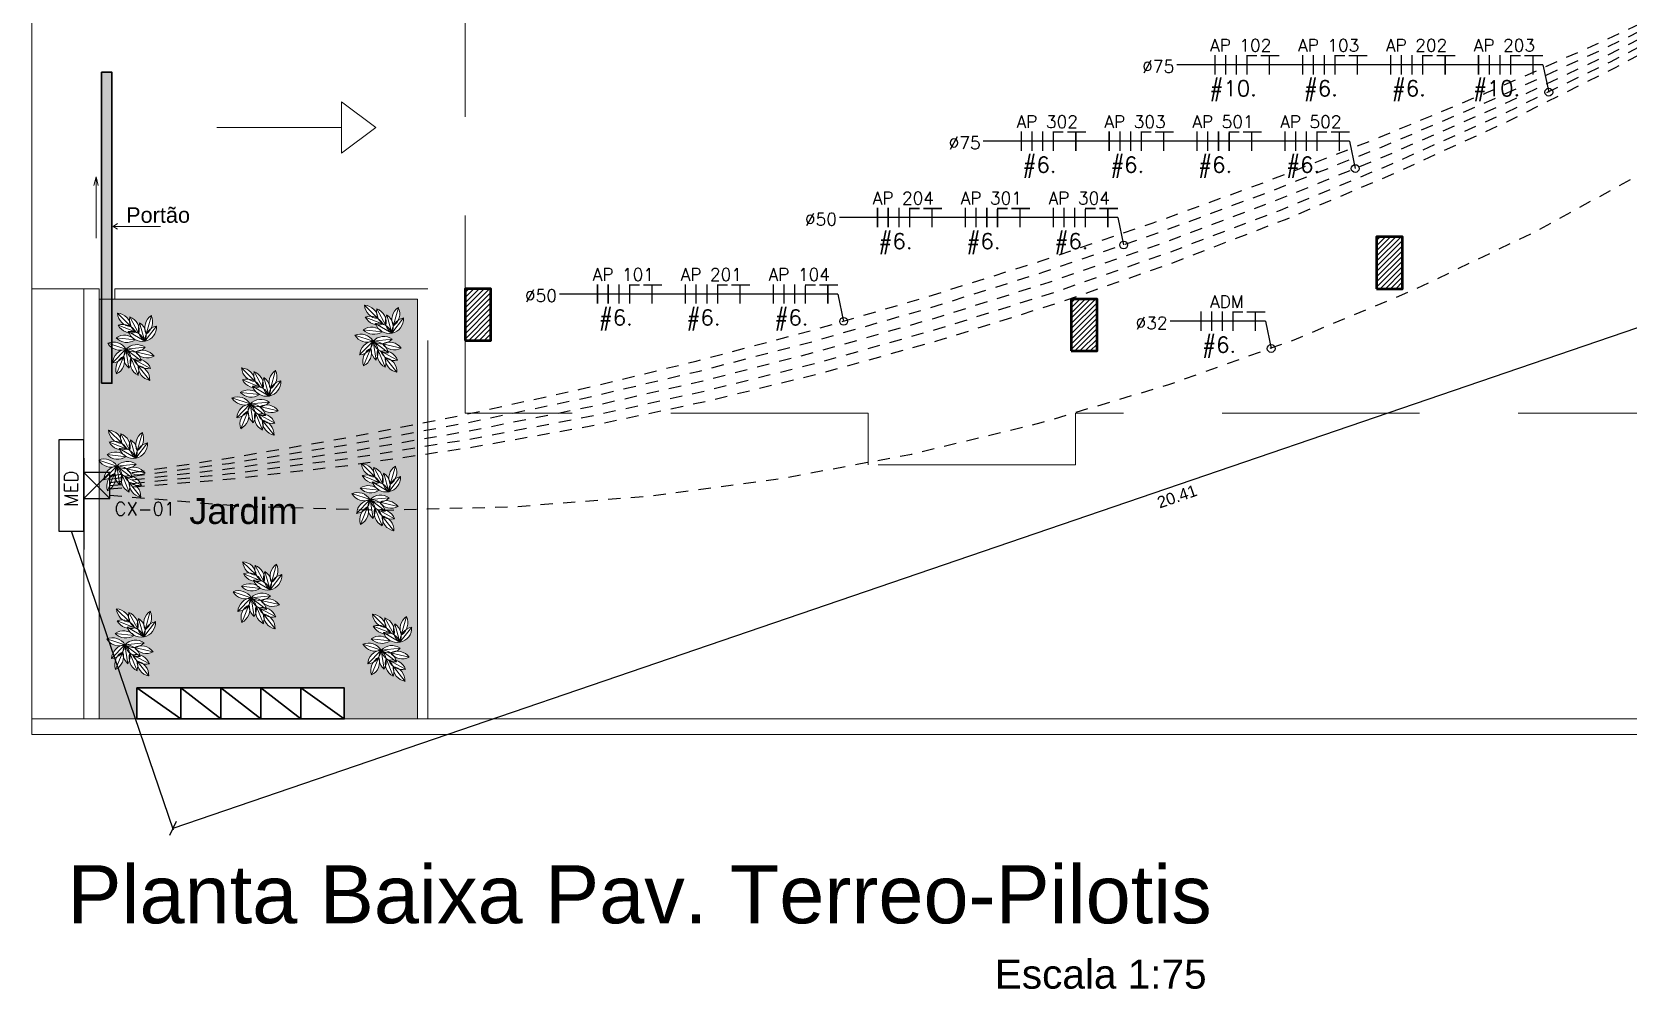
# Model space of a CAD drawing. Header units: millimetres. Extents: x 42 to 552, y 43 to 535.
# Drawn here: x 89.62 to 105.03, y 519.29 to 528.52 of the extents above; entities that cross this region are included whole.
import ezdxf
from ezdxf.enums import TextEntityAlignment as Align

# ---------------------------------------------------------------- set-up
doc = ezdxf.new("R2010")
doc.units = ezdxf.units.MM
doc.header["$LTSCALE"] = 0.75
doc.header["$MEASUREMENT"] = 0
doc.linetypes.add('HIDDEN2', pattern=[4.7625, 3.175, -1.5875])
doc.layers.add('CIRC IEC', color=7, linetype='Continuous', plot=False)
for name, color, linetype in [('CIRCUITOS', 7, 'Continuous'), ('ELETRODUTOS', 5, 'Continuous'), ('PENA_01', 1, 'Continuous'), ('Textos', 144, 'Continuous')]:
    doc.layers.add(name, color=color, linetype=linetype)
for name, color, linetype, lineweight in [('Gramado', 9, 'Continuous', 0), ('Linhas finas', 7, 'Continuous', 0), ('Linhas medias', 7, 'Continuous', 30), ('Paredes', 7, 'Continuous', 50), ('TOMADAS', 1, 'Continuous', 25), ('Traçejado', 250, 'HIDDEN2', 0)]:
    doc.layers.add(name, color=color, linetype=linetype, lineweight=lineweight)
doc.styles.add('ROMANS', font='romans.shx')
doc.styles.add('ROMMANS', font='ROMANS.shx', dxfattribs={"height": 100})
doc.styles.get("Standard").update_dxf_attribs({"font": 'arial.ttf'})
doc.dimstyles.get("Standard").update_dxf_attribs({"dimtxt": 1.5, "dimasz": 1.4, "dimexe": 0.18, "dimexo": 0.0625, "dimgap": 0.6, "dimtad": 2, "dimzin": 0, "dimdsep": 46, "dimtxsty": 'Standard', "dimblk": 'OBLIQUE', "dimcen": 0.09, "dimadec": 0, "dimazin": 0, "dimtfac": 1, "dimtofl": 0, "dimtmove": 0, "dimatfit": 3, "dimfxl": 1, "dimtolj": 1, "dimtzin": 0, "dimarcsym": 0})

# ---------------------------------------------------------------- blocks, each defined once
blk = doc.blocks.new('arbusto3planta')
for p, q in [((-0.507, 0.556), (-0.375, 0.425)), ((-0.387, 0.521), (-0.299, 0.358)), ((-0.292, 0.463), (-0.242, 0.285)), ((-0.179, 0.533), (-0.229, 0.354)), ((-0.519, 0.319), (-0.335, 0.299)), ((-0.499, 0.44), (-0.327, 0.372)), ((-0.402, 0.379), (-0.242, 0.285)), ((-0.129, 0.432), (-0.242, 0.285)), ((-0.6, 0.267), (-0.424, 0.209)), ((-0.553, 0.076), (-0.424, 0.209)), ((-0.239, 0.227), (-0.424, 0.209)), ((-0.395, 0.026), (-0.424, 0.209)), ((-0.276, 0.096), (-0.424, 0.209)), ((-0.153, 0.142), (-0.333, 0.183)), ((-0.516, -0.03), (-0.445, 0.142)), ((-0.307, -0.043), (-0.376, 0.129)), ((-0.187, 0.024), (-0.35, 0.112)), ((-0.193, -0.092), (-0.309, 0.053))]:
    blk.add_line(p, q)
for centre, start, end in [((-0.366, 0.566), 184.2556, 266.2585), ((-0.516, 0.415), 4.2556, 86.2585), ((-0.249, 0.491), 167.6387, 249.6415), ((-0.437, 0.388), 347.6387, 69.6415), ((-0.164, 0.403), 154.7702, 236.773), ((-0.37, 0.345), 334.7702, 56.773), ((-0.101, 0.415), 123.5284, 205.5312), ((-0.307, 0.472), 303.5284, 25.5312), ((-0.439, 0.203), 42.8582, 124.8611), ((-0.416, 0.415), 222.8582, 304.8611), ((-0.452, 0.307), 27.5134, 109.5163), ((-0.374, 0.506), 207.5134, 289.5163), ((-0.376, 0.24), 18.4554, 100.4583), ((-0.268, 0.424), 198.4554, 280.4583), ((-0.101, 0.293), 101.5993, 183.6022), ((-0.27, 0.423), 281.5993, 3.6022), ((-0.545, 0.136), 30.8368, 112.8397), ((-0.479, 0.339), 210.8368, 292.8397), ((-0.565, 0.217), 274.7716, 356.7744), ((-0.412, 0.068), 94.7716, 176.7744), ((-0.304, 0.134), 147.9424, 229.9453), ((-0.321, 0.112), 54.7606, 136.7635), ((-0.342, 0.324), 234.7606, 316.7635), ((-0.515, 0.101), 327.9424, 49.9453), ((-0.415, 0.068), 11.6277, 93.6305), ((-0.285, 0.237), 191.6277, 273.6305), ((-0.267, 0.058), 36.0305, 118.0333), ((-0.219, 0.266), 216.0305, 298.0333), ((-0.382, 0.015), 116.7006, 198.7035), ((-0.579, 0.096), 296.7006, 18.7035), ((-0.243, 0.083), 160.8109, 242.8138), ((-0.441, 0.003), 340.8109, 62.8138), ((-0.319, -0.026), 20.6856, 102.6885), ((-0.218, 0.162), 200.6856, 282.6885), ((-0.335, -0.086), 357.4278, 79.4307), ((-0.167, 0.047), 177.4278, 259.4307)]:
    blk.add_arc(centre, 0.141, start, end)
blk = doc.blocks.new('A$C4C292237')
at = {"linetype": 'Continuous'}
for p, q in [((1.1, 0.573), (0, 0.573)), ((0, 0.573), (0, 0.273)), ((1.1, 0.273), (1.1, 0.573)), ((0, 0.273), (1.1, 0.273))]:
    blk.add_line(p, q, dxfattribs=at)
at = {"linetype": 'Continuous', "style": 'ROMANS'}
blk.add_text('MED', height=0.16, dxfattribs=at).set_placement((0.294, 0.345))
at = {"linetype": 'Continuous', "style": 'ROMANS', "flags": 8}
blk.add_attdef('002', text='', height=0.16, dxfattribs=at).set_placement((0.525, 0.742), align=Align.MIDDLE_CENTER)
blk.add_attdef('020', text='', height=0.16, dxfattribs=at).set_placement((0.539, 0.08), align=Align.MIDDLE_RIGHT)
blk = doc.blocks.new('_Oblique')
at = {"color": 0, "linetype": 'ByBlock', "lineweight": -2}
blk.add_line((-0.5, -0.5), (0.5, 0.5), dxfattribs=at)
blk = doc.blocks.new('*D302')
at = {"color": 0, "lineweight": -2, "transparency": 16777216}
for p, q in [((109.32, 530.299), (110.302, 527.424)), ((110.298, 527.437), (90.983, 520.838)), ((90.005, 523.7), (90.987, 520.825))]:
    blk.add_line(p, q, dxfattribs=at)
at = {"layer": 'Defpoints', "color": 0, "transparency": 16777216}
for p in [(109.318, 530.304), (90.003, 523.705), (90.983, 520.838)]:
    blk.add_point(p, dxfattribs=at)
at = {"color": 0, "lineweight": -2, "transparency": 16777216, "xscale": 0.105, "yscale": 0.105, "zscale": 0.105}
for p, rotation in [((110.298, 527.437), 18.86281279745493), ((90.983, 520.838), 198.8628127974549)]:
    blk.add_blockref('_Oblique', p, dxfattribs=dict(at, rotation=rotation))
at = {"color": 0, "transparency": 16777216, "insert": (100.674, 524.04), "char_height": 0.1125, "attachment_point": 5, "rotation": 18.8628}
blk.add_mtext('\\A1;20.41', dxfattribs=at)
blk = doc.blocks.new('A$C60FB1DCF')
at = {"const_width": 0.0135}
for points in [[(0.007, 0.189), (0.007, 0)], [(0.11, 0.189), (0.11, 0)], [(0.214, 0.189), (0.214, 0)], [(0.311, 0.182), (0.414, 0.182)], [(0.317, 0.176), (0.317, 0)], [(0.45, 0.182), (0.63, 0.182)], [(0.533, 0.176), (0.533, 0)]]:
    blk.add_lwpolyline(points, dxfattribs=at)
at = {"style": 'ROMANS', "flags": 8}
blk.add_attdef('001', text='', height=0.09, dxfattribs=at).set_placement((0.257, 0.283), align=Align.MIDDLE_CENTER)
blk = doc.blocks.new('A$Cbaca0b6c')
at = {"layer": 'PENA_01', "linetype": 'Continuous'}
for p, q in [((0.25, 0), (0, 0.25)), ((0.25, 0.25), (0, 0))]:
    blk.add_line(p, q, dxfattribs=at)
blk.add_lwpolyline([(0.25, 0.25), (0, 0.25), (0, 0), (0.25, 0)], close=True, dxfattribs=at)
blk = doc.blocks.new('A$C06482b2e')
blk.add_blockref('A$Cbaca0b6c', (0.088, 0.218))
at = {"layer": 'TOMADAS', "linetype": 'Continuous', "style": 'ROMANS', "flags": 8}
blk.add_attdef('002', text='', height=0.128, dxfattribs=at).set_placement((0.318, 0.594), align=Align.MIDDLE_CENTER)
blk.add_attdef('020', text='', height=0.128, dxfattribs=at).set_placement((0.329, 0.064), align=Align.MIDDLE_RIGHT)

msp = doc.modelspace()

# ---------------------------------------------------------------- hatches: boundary and pattern name
at = {"layer": 'Gramado'}
h = msp.add_hatch(color=253, dxfattribs=at)
h.dxf.hatch_style = 1
h.paths.add_polyline_path([(90.395, 528.132), (90.295, 528.132), (90.295, 525.132), (90.395, 525.132)])
h = msp.add_hatch(dxfattribs=at)
h.set_pattern_fill('GRASS', color=92, scale=0.003)
h.set_pattern_definition([(90, (-944.628526, -711.507577), (-0.0538815367, 0.0538815367), [0.0142875, -0.0934755734]), (45, (-944.628526, -711.50758), (-0.0538815367, 0.0538815367), [0.0142875, -0.0619125]), (135, (-944.628526, -711.50758), (-0.0538815367, -0.0538815367), [0.0142875, -0.0619125])])
h.paths.add_polyline_path([(93.343, 525.944), (90.423, 525.944), (90.273, 525.944), (90.273, 524.394, -0.361474), (90.444, 524.334, -0.373899), (90.629, 524.352, -0.081908), (90.592, 524.324, -0.256757), (90.715, 524.267, -0.283314), (90.567, 524.276, -0.082411), (90.588, 524.234, -0.2367), (90.681, 524.148, -0.101831), (90.624, 524.147, -0.233248), (90.675, 524.033, -0.262089), (90.568, 524.122, -0.072632), (90.56, 524.082, -0.227131), (90.487, 524.179, -0.056209), (90.473, 524.15, -0.137169), (90.43, 524.213, -0.268295), (90.352, 524.095, -0.225181), (90.366, 524.215, -0.095977), (90.315, 524.201, -0.286437), (90.401, 524.323, -0.266309), (90.273, 524.383), (90.273, 521.894), (90.637, 521.894), (90.637, 522.194), (92.637, 522.194), (92.637, 521.894), (93.343, 521.894)])
h.paths.add_polyline_path([(90.761, 525.16, -0.262089), (90.655, 525.249, -0.072632), (90.647, 525.209, -0.227131), (90.573, 525.306, -0.056209), (90.56, 525.277, -0.137169), (90.517, 525.34, -0.268295), (90.439, 525.222, -0.225181), (90.453, 525.342, -0.095977), (90.401, 525.328, -0.286437), (90.488, 525.45, -0.286437), (90.355, 525.519, -0.373899), (90.531, 525.461, -0.373899), (90.716, 525.479, -0.081908), (90.679, 525.451, -0.256757), (90.802, 525.393, -0.283314), (90.654, 525.403, -0.082411), (90.675, 525.361, -0.2367), (90.768, 525.275, -0.101831), (90.711, 525.274, -0.233248)], flags=16)
h.paths.add_polyline_path([(90.531, 525.461), (90.678, 525.348, -0.373899)], flags=0)
h.paths.add_polyline_path([(90.713, 525.536, -0.171247), (90.62, 525.551, -0.373899), (90.435, 525.571, -0.283314), (90.584, 525.579, -0.082411), (90.558, 525.618, -0.2367), (90.455, 525.692, -0.101831), (90.512, 525.7, -0.233248), (90.448, 525.808, -0.262089), (90.564, 525.732, -0.072632), (90.567, 525.773, -0.227131), (90.652, 525.685, -0.056209), (90.663, 525.715, -0.137169), (90.713, 525.658, -0.268295), (90.776, 525.784, -0.225181), (90.776, 525.663, -0.095977), (90.826, 525.684, -0.373899)], flags=16)
h.paths.add_polyline_path([(90.713, 525.536), (90.553, 525.631, -0.373899)], flags=0)
h.paths.add_polyline_path([(90.689, 524.657, -0.225181), (90.689, 524.536, -0.095977), (90.739, 524.557, -0.373899), (90.626, 524.409, -0.171247), (90.533, 524.424, -0.373899), (90.349, 524.444, -0.283314), (90.497, 524.452, -0.082411), (90.471, 524.491, -0.2367), (90.368, 524.565, -0.101831), (90.425, 524.573, -0.233248), (90.361, 524.681, -0.262089), (90.478, 524.605, -0.072632), (90.481, 524.646, -0.227131), (90.565, 524.558, -0.056209), (90.576, 524.588, -0.137169), (90.626, 524.531, -0.268295)], flags=16)
h.paths.add_polyline_path([(90.626, 524.409), (90.466, 524.504, -0.373899)], flags=0)
h.paths.add_polyline_path([(91.554, 524.991, -0.373899), (91.73, 524.933, -0.373899), (91.915, 524.951, -0.081908), (91.878, 524.923, -0.256757), (92.002, 524.865, -0.283314), (91.854, 524.875, -0.082411), (91.874, 524.833, -0.2367), (91.968, 524.747, -0.101831), (91.911, 524.746, -0.233248), (91.961, 524.632, -0.262089), (91.855, 524.721, -0.072632), (91.847, 524.681, -0.227131), (91.773, 524.778, -0.056209), (91.759, 524.749, -0.137169), (91.716, 524.812, -0.268295), (91.639, 524.694, -0.225181), (91.653, 524.814, -0.095977), (91.601, 524.8, -0.286437), (91.687, 524.922, -0.286437)], flags=16)
h.paths.add_polyline_path([(91.73, 524.933), (91.878, 524.82, -0.373899)], flags=0)
h.paths.add_polyline_path([(91.635, 525.043, -0.283314), (91.783, 525.051, -0.082411), (91.758, 525.09, -0.2367), (91.655, 525.164, -0.101831), (91.711, 525.172, -0.233248), (91.648, 525.28, -0.262089), (91.764, 525.204, -0.072632), (91.767, 525.245, -0.227131), (91.852, 525.157, -0.056209), (91.862, 525.187, -0.137169), (91.912, 525.13, -0.268295), (91.975, 525.256, -0.225181), (91.975, 525.135, -0.095977), (92.025, 525.156, -0.373899), (91.912, 525.008, -0.171247), (91.82, 525.023, -0.373899)], flags=16)
h.paths.add_polyline_path([(91.912, 525.008), (91.753, 525.103, -0.373899)], flags=0)
h.paths.add_polyline_path([(91.657, 523.411, -0.262089), (91.774, 523.336, -0.072632), (91.777, 523.376, -0.227131), (91.861, 523.288, -0.056209), (91.872, 523.318, -0.137169), (91.922, 523.261, -0.268295), (91.985, 523.388, -0.225181), (91.985, 523.267, -0.095977), (92.035, 523.287, -0.373899), (91.922, 523.14, -0.171247), (91.829, 523.155, -0.373899), (91.645, 523.174, -0.283314), (91.793, 523.183, -0.082411), (91.767, 523.221, -0.2367), (91.665, 523.296, -0.101831), (91.721, 523.303, -0.233248)], flags=16)
h.paths.add_polyline_path([(92.739, 525.597, -0.373899), (92.916, 525.539, -0.373899), (93.1, 525.558, -0.081908), (93.064, 525.53, -0.256757), (93.187, 525.472, -0.283314), (93.039, 525.481, -0.082411), (93.06, 525.44, -0.2367), (93.153, 525.354, -0.101831), (93.096, 525.353, -0.233248), (93.146, 525.238, -0.262089), (93.04, 525.327, -0.072632), (93.032, 525.287, -0.227131), (92.958, 525.385, -0.056209), (92.944, 525.356, -0.137169), (92.901, 525.419, -0.268295), (92.824, 525.3, -0.225181), (92.838, 525.421, -0.095977), (92.786, 525.406, -0.286437), (92.872, 525.529, -0.286437)], flags=16)
h.paths.add_polyline_path([(92.916, 525.539), (93.063, 525.427, -0.373899)], flags=0)
h.paths.add_polyline_path([(91.922, 523.14), (91.762, 523.234, -0.373899)], flags=0)
h.paths.add_polyline_path([(92.82, 525.649, -0.283314), (92.968, 525.658, -0.082411), (92.943, 525.696, -0.2367), (92.84, 525.771, -0.101831), (92.896, 525.779, -0.233248), (92.833, 525.886, -0.262089), (92.949, 525.811, -0.072632), (92.952, 525.851, -0.227131), (93.037, 525.763, -0.056209), (93.047, 525.794, -0.137169), (93.097, 525.736, -0.268295), (93.16, 525.863, -0.225181), (93.161, 525.742, -0.095977), (93.21, 525.762, -0.373899), (93.098, 525.615, -0.171247), (93.005, 525.63, -0.373899)], flags=16)
h.paths.add_polyline_path([(92.804, 524.357, -0.262089), (92.92, 524.281, -0.072632), (92.923, 524.322, -0.227131), (93.008, 524.234, -0.056209), (93.018, 524.264, -0.137169), (93.068, 524.206, -0.268295), (93.131, 524.333, -0.225181), (93.132, 524.212, -0.095977), (93.181, 524.233, -0.373899), (93.069, 524.085, -0.171247), (92.976, 524.1, -0.373899), (92.791, 524.12, -0.283314), (92.939, 524.128, -0.082411), (92.914, 524.167, -0.2367), (92.811, 524.241, -0.101831), (92.867, 524.249, -0.233248)], flags=16)
h.paths.add_polyline_path([(93.098, 525.615), (92.938, 525.709, -0.373899)], flags=0)
h.paths.add_polyline_path([(92.71, 524.067, -0.373899), (92.886, 524.01, -0.373899), (93.071, 524.028, -0.081908), (93.035, 524, -0.256757), (93.158, 523.942, -0.283314), (93.01, 523.952, -0.082411), (93.031, 523.91, -0.2367), (93.124, 523.824, -0.101831), (93.067, 523.823, -0.233248), (93.117, 523.709, -0.262089), (93.011, 523.798, -0.072632), (93.003, 523.758, -0.227131), (92.929, 523.855, -0.056209), (92.915, 523.826, -0.137169), (92.872, 523.889, -0.268295), (92.795, 523.771, -0.225181), (92.809, 523.891, -0.095977), (92.757, 523.877, -0.286437), (92.843, 523.999, -0.286437)], flags=16)
h.paths.add_polyline_path([(92.886, 524.01), (93.034, 523.897, -0.373899)], flags=0)
h.paths.add_polyline_path([(91.74, 523.064, -0.373899), (91.925, 523.083, -0.081908), (91.888, 523.055, -0.256757), (92.011, 522.997, -0.283314), (91.863, 523.006, -0.082411), (91.884, 522.965, -0.2367), (91.977, 522.879, -0.101831), (91.92, 522.878, -0.233248), (91.971, 522.763, -0.262089), (91.864, 522.852, -0.072632), (91.857, 522.812, -0.227131), (91.783, 522.909, -0.056209), (91.769, 522.881, -0.137169), (91.726, 522.944, -0.268295), (91.648, 522.825, -0.225181), (91.662, 522.946, -0.095977), (91.611, 522.931, -0.286437), (91.697, 523.054, -0.286437), (91.564, 523.122, -0.373899)], flags=16)
h.paths.add_polyline_path([(91.74, 523.064), (91.888, 522.952, -0.373899)], flags=0)
h.paths.add_polyline_path([(93.069, 524.085), (92.909, 524.18, -0.373899)], flags=0)
h.paths.add_polyline_path([(90.766, 522.934, -0.225181), (90.767, 522.813, -0.095977), (90.816, 522.833, -0.373899), (90.704, 522.686, -0.171247), (90.611, 522.701, -0.373899), (90.426, 522.721, -0.283314), (90.574, 522.729, -0.082411), (90.549, 522.768, -0.2367), (90.446, 522.842, -0.101831), (90.502, 522.85, -0.233248), (90.439, 522.957, -0.262089), (90.555, 522.882, -0.072632), (90.558, 522.922, -0.227131), (90.643, 522.835, -0.056209), (90.653, 522.865, -0.137169), (90.703, 522.807, -0.268295)], flags=16)
h.paths.add_polyline_path([(90.704, 522.686), (90.544, 522.78, -0.373899)], flags=0)
h.paths.add_polyline_path([(90.706, 522.629, -0.081908), (90.67, 522.601, -0.256757), (90.793, 522.543, -0.283314), (90.645, 522.552, -0.082411), (90.666, 522.511, -0.2367), (90.759, 522.425, -0.101831), (90.702, 522.424, -0.233248), (90.752, 522.309, -0.262089), (90.646, 522.398, -0.072632), (90.638, 522.358, -0.227131), (90.564, 522.456, -0.056209), (90.55, 522.427, -0.137169), (90.507, 522.49, -0.268295), (90.43, 522.372, -0.225181), (90.444, 522.492, -0.095977), (90.392, 522.477, -0.286437), (90.478, 522.6, -0.286437), (90.345, 522.668, -0.373899), (90.522, 522.61, -0.373899)], flags=16)
h.paths.add_polyline_path([(90.522, 522.61), (90.669, 522.498, -0.373899)], flags=0)
h.paths.add_polyline_path([(92.91, 522.904, -0.262089), (93.027, 522.829, -0.072632), (93.029, 522.869, -0.227131), (93.114, 522.782, -0.056209), (93.125, 522.812, -0.137169), (93.175, 522.754, -0.268295), (93.238, 522.881, -0.225181), (93.238, 522.76, -0.095977), (93.288, 522.78, -0.373899), (93.175, 522.633, -0.171247), (93.082, 522.648, -0.373899), (92.898, 522.668, -0.283314), (93.046, 522.676, -0.082411), (93.02, 522.715, -0.2367), (92.917, 522.789, -0.101831), (92.974, 522.797, -0.233248)], flags=16)
h.paths.add_polyline_path([(93.175, 522.633), (93.015, 522.727, -0.373899)], flags=0)
h.paths.add_polyline_path([(92.817, 522.615, -0.373899), (92.993, 522.557, -0.373899), (93.178, 522.576, -0.081908), (93.141, 522.548, -0.256757), (93.264, 522.49, -0.283314), (93.116, 522.499, -0.082411), (93.137, 522.458, -0.2367), (93.23, 522.372, -0.101831), (93.173, 522.371, -0.233248), (93.224, 522.256, -0.262089), (93.117, 522.345, -0.072632), (93.109, 522.305, -0.227131), (93.036, 522.403, -0.056209), (93.022, 522.374, -0.137169), (92.979, 522.437, -0.268295), (92.901, 522.319, -0.225181), (92.915, 522.439, -0.095977), (92.864, 522.424, -0.286437), (92.95, 522.547, -0.286437)], flags=16)
h.paths.add_polyline_path([(92.993, 522.557), (93.14, 522.445, -0.373899)], flags=0)
h.paths.add_polyline_path([(91.346, 524.195), (91.829, 524.195), (91.829, 524.504), (91.346, 524.504)], flags=24)
h.paths.add_polyline_path([(91.078, 523.707), (92.253, 523.707), (92.253, 524.088), (91.078, 524.088)], flags=24)
at = {"layer": 'Linhas finas'}
h = msp.add_hatch(dxfattribs=at)
h.set_pattern_fill('JIS_WOOD', color=256, scale=0.05)
h.set_pattern_definition([(45, (-935.471628, -745.612614), (-0.02499999996, 0.02499999996), [])])
h.paths.add_polyline_path([(102.85, 526.544), (102.6, 526.544), (102.6, 526.044), (102.85, 526.044)])
h = msp.add_hatch(dxfattribs=at)
h.set_pattern_fill('JIS_WOOD', color=256, scale=0.05)
h.set_pattern_definition([(45, (-944.268526, -746.112614), (-0.02499999996, 0.02499999996), [])])
h.paths.add_polyline_path([(94.053, 526.044), (93.803, 526.044), (93.803, 525.544), (94.053, 525.544)])
h = msp.add_hatch(dxfattribs=at)
h.set_pattern_fill('JIS_WOOD', color=256, scale=0.05)
h.set_pattern_definition([(45, (-938.419648, -746.212614), (-0.02499999996, 0.02499999996), [])])
h.paths.add_polyline_path([(99.902, 525.944), (99.652, 525.944), (99.652, 525.444), (99.902, 525.444)])

# ---------------------------------------------------------------- linework, layer by layer
msp.add_line((90.123, 524.409), (90.123, 523.529))
for p in [(90.123, 523.881), (90.123, 523.705)]:
    msp.add_point(p)
at = {"layer": 'CIRCUITOS', "linetype": 'Continuous'}
for p, q in [((104.205, 528.204), (100.671, 528.204)), ((104.205, 528.204), (104.261, 527.94)), ((104.205, 528.204), (104.261, 527.94)), ((102.338, 527.467), (98.803, 527.467)), ((102.338, 527.467), (102.393, 527.203)), ((100.102, 526.73), (97.416, 526.73)), ((100.102, 526.73), (100.158, 526.466)), ((97.4, 525.993), (94.714, 525.993)), ((97.4, 525.993), (97.456, 525.729)), ((101.526, 525.731), (100.607, 525.731)), ((101.526, 525.731), (101.582, 525.467))]:
    msp.add_line(p, q, dxfattribs=at)
at = {"layer": 'CIRCUITOS'}
for centre in [(104.261, 527.94), (104.261, 527.94), (102.393, 527.203), (100.158, 526.466), (97.456, 525.729), (101.582, 525.467)]:
    msp.add_circle(centre, 0.0375, dxfattribs=at)
at = {"layer": 'ELETRODUTOS', "linetype": 'HIDDEN2', "ltscale": 0.05}
for centre, radius, start, end in [((93.006, 548.287), 24.378, 263.8014, 312.4671), ((87.907, 560.939), 36.908, 273.8319, 302.8812), ((87.034, 563.67), 39.666, 274.8296, 301.7606), ((86.01, 566.879), 42.926, 275.8343, 300.6324), ((84.791, 570.707), 46.834, 276.846, 299.4967), ((83.312, 575.357), 51.604, 277.8647, 298.3535)]:
    msp.add_arc(centre, radius, start, end, dxfattribs=at)
at = {"layer": 'Linhas finas'}
for p, q in [((89.623, 534.744), (89.623, 521.744)), ((92.942, 527.599), (92.61, 527.847)), ((92.61, 527.352), (92.61, 527.847)), ((91.408, 527.599), (92.61, 527.599)), ((92.942, 527.599), (92.61, 527.352)), ((90.242, 527.123), (90.22, 527.04)), ((90.242, 526.533), (90.242, 527.123)), ((90.242, 527.123), (90.264, 527.04)), ((90.406, 526.645), (90.449, 526.673)), ((90.863, 526.645), (90.406, 526.645)), ((90.406, 526.645), (90.449, 526.617)), ((90.273, 526.044), (89.623, 526.044)), ((90.123, 526.044), (90.123, 521.894)), ((90.273, 526.044), (90.273, 521.894)), ((93.443, 526.044), (90.423, 526.044)), ((90.423, 525.944), (90.423, 526.044)), ((90.423, 525.944), (90.273, 525.944)), ((93.343, 525.944), (90.423, 525.944)), ((93.343, 525.944), (93.343, 521.894)), ((93.443, 525.544), (93.443, 521.894)), ((89.623, 521.894), (129.473, 521.894)), ((89.623, 521.744), (129.623, 521.744))]:
    msp.add_line(p, q, dxfattribs=at)
at = {"layer": 'Linhas medias'}
for p, q in [((90.637, 522.194), (91.06, 521.894)), ((91.06, 521.894), (91.06, 522.194)), ((91.06, 522.194), (91.446, 521.894)), ((91.446, 521.894), (91.446, 522.194)), ((91.446, 522.194), (91.832, 521.895)), ((91.832, 521.894), (91.832, 522.194)), ((91.832, 522.194), (92.218, 521.894)), ((92.218, 521.894), (92.218, 522.194)), ((92.218, 522.194), (92.637, 521.894))]:
    msp.add_line(p, q, dxfattribs=at)
for points in [[(90.295, 525.132), (90.395, 525.132), (90.395, 528.132), (90.295, 528.132)], [(90.637, 521.894), (92.637, 521.894), (92.637, 522.194), (90.637, 522.194)]]:
    msp.add_lwpolyline(points, close=True, dxfattribs=at)
at = {"layer": 'Paredes'}
for points in [[(102.6, 526.044), (102.85, 526.044), (102.85, 526.544), (102.6, 526.544)], [(93.803, 525.544), (94.053, 525.544), (94.053, 526.044), (93.803, 526.044)], [(99.652, 525.444), (99.902, 525.444), (99.902, 525.944), (99.652, 525.944)]]:
    msp.add_lwpolyline(points, close=True, dxfattribs=at)
at = {"layer": 'Traçejado', "ltscale": 0.8}
msp.add_lwpolyline([(108.728, 523.721), (108.728, 524.844), (99.693, 524.844), (99.693, 524.344), (97.693, 524.344), (97.693, 524.844), (93.803, 524.844), (93.803, 530.544)], dxfattribs=at)

# ---------------------------------------------------------------- block references
ref = msp.add_blockref('A$C06482b2e', (90.036, 523.802))
ref.add_attrib('020', 'CX-01', dxfattribs={"layer": 'TOMADAS', "linetype": 'Continuous', "height": 0.128, "style": 'ROMANS', "flags": 8}).set_placement((91.007, 523.921), align=Align.MIDDLE_RIGHT)
at = {"layer": 'CIRC IEC'}
ref = msp.add_blockref('A$C60FB1DCF', (101.032, 528.11), dxfattribs=at)
ref.add_attrib('001', 'AP 102', dxfattribs={"layer": '0', "height": 0.12, "style": 'ROMANS', "flags": 8}).set_placement((101.288, 528.392), align=Align.MIDDLE_CENTER)
ref = msp.add_blockref('A$C60FB1DCF', (101.88, 528.11), dxfattribs=at)
ref.add_attrib('001', 'AP 103', dxfattribs={"layer": '0', "height": 0.12, "style": 'ROMANS', "flags": 8}).set_placement((102.137, 528.392), align=Align.MIDDLE_CENTER)
ref = msp.add_blockref('A$C60FB1DCF', (102.728, 528.11), dxfattribs=at)
ref.add_attrib('001', 'AP 202', dxfattribs={"layer": '0', "height": 0.12, "style": 'ROMANS', "flags": 8}).set_placement((102.985, 528.392), align=Align.MIDDLE_CENTER)
ref = msp.add_blockref('A$C60FB1DCF', (103.576, 528.11), dxfattribs=at)
ref.add_attrib('001', 'AP 203', dxfattribs={"layer": '0', "height": 0.12, "style": 'ROMANS', "flags": 8}).set_placement((103.833, 528.392), align=Align.MIDDLE_CENTER)
ref = msp.add_blockref('A$C60FB1DCF', (99.164, 527.373), dxfattribs=at)
ref.add_attrib('001', 'AP 302', dxfattribs={"layer": '0', "height": 0.12, "style": 'ROMANS', "flags": 8}).set_placement((99.421, 527.655), align=Align.MIDDLE_CENTER)
ref = msp.add_blockref('A$C60FB1DCF', (100.012, 527.373), dxfattribs=at)
ref.add_attrib('001', 'AP 303', dxfattribs={"layer": '0', "height": 0.12, "style": 'ROMANS', "flags": 8}).set_placement((100.269, 527.655), align=Align.MIDDLE_CENTER)
ref = msp.add_blockref('A$C60FB1DCF', (100.86, 527.373), dxfattribs=at)
ref.add_attrib('001', 'AP 501', dxfattribs={"layer": '0', "height": 0.12, "style": 'ROMANS', "flags": 8}).set_placement((101.117, 527.655), align=Align.MIDDLE_CENTER)
ref = msp.add_blockref('A$C60FB1DCF', (101.708, 527.373), dxfattribs=at)
ref.add_attrib('001', 'AP 502', dxfattribs={"layer": '0', "height": 0.12, "style": 'ROMANS', "flags": 8}).set_placement((101.965, 527.655), align=Align.MIDDLE_CENTER)
ref = msp.add_blockref('A$C60FB1DCF', (97.776, 526.636), dxfattribs=at)
ref.add_attrib('001', 'AP 204', dxfattribs={"layer": '0', "height": 0.12, "style": 'ROMANS', "flags": 8}).set_placement((98.033, 526.918), align=Align.MIDDLE_CENTER)
ref = msp.add_blockref('A$C60FB1DCF', (98.624, 526.636), dxfattribs=at)
ref.add_attrib('001', 'AP 301', dxfattribs={"layer": '0', "height": 0.12, "style": 'ROMANS', "flags": 8}).set_placement((98.881, 526.918), align=Align.MIDDLE_CENTER)
ref = msp.add_blockref('A$C60FB1DCF', (99.473, 526.636), dxfattribs=at)
ref.add_attrib('001', 'AP 304', dxfattribs={"layer": '0', "height": 0.12, "style": 'ROMANS', "flags": 8}).set_placement((99.73, 526.918), align=Align.MIDDLE_CENTER)
ref = msp.add_blockref('A$C60FB1DCF', (95.074, 525.899), dxfattribs=at)
ref.add_attrib('001', 'AP 101', dxfattribs={"layer": '0', "height": 0.12, "style": 'ROMANS', "flags": 8}).set_placement((95.331, 526.181), align=Align.MIDDLE_CENTER)
ref = msp.add_blockref('A$C60FB1DCF', (95.923, 525.899), dxfattribs=at)
ref.add_attrib('001', 'AP 201', dxfattribs={"layer": '0', "height": 0.12, "style": 'ROMANS', "flags": 8}).set_placement((96.179, 526.181), align=Align.MIDDLE_CENTER)
ref = msp.add_blockref('A$C60FB1DCF', (96.771, 525.899), dxfattribs=at)
ref.add_attrib('001', 'AP 104', dxfattribs={"layer": '0', "height": 0.12, "style": 'ROMANS', "flags": 8}).set_placement((97.028, 526.181), align=Align.MIDDLE_CENTER)
ref = msp.add_blockref('A$C60FB1DCF', (100.897, 525.637), dxfattribs=at)
ref.add_attrib('001', 'ADM', dxfattribs={"layer": '0', "height": 0.12, "style": 'ROMANS', "flags": 8}).set_placement((101.154, 525.919), align=Align.MIDDLE_CENTER)
at = {"layer": 'Gramado'}
for p in [(93.339, 525.33), (90.955, 525.252), (92.154, 524.724), (90.868, 524.125), (93.31, 523.801), (92.164, 522.855), (90.945, 522.401), (93.417, 522.349)]:
    msp.add_blockref('arbusto3planta', p, dxfattribs=at)
at = {"layer": 'TOMADAS', "xscale": 0.7999999999999999, "yscale": 0.7999999999999999, "zscale": 0.7999999999999999, "rotation": 89.9999999999999}
msp.add_blockref('A$C4C292237', (90.342, 523.705), dxfattribs=at)

# ---------------------------------------------------------------- texts
at = {"layer": 'CIRCUITOS', "attachment_point": 5, "style": 'ROMMANS'}
for s, insert, char_height, width in [('∅75', (100.492, 528.188), 0.12, 0.52503), ('#10.', (101.214, 527.952), 0.15, 0.81093), ('#6.', (102.062, 527.952), 0.15, 0.81093), ('#6.', (102.91, 527.952), 0.15, 0.81093), ('#10.', (103.758, 527.952), 0.15, 0.81093), ('∅75', (98.624, 527.451), 0.12, 0.52503), ('#6.', (99.346, 527.215), 0.15, 0.81093), ('#6.', (100.194, 527.215), 0.15, 0.81093), ('#6.', (101.042, 527.215), 0.15, 0.81093), ('#6.', (101.89, 527.215), 0.15, 0.81093), ('∅50', (97.237, 526.714), 0.12, 0.52503), ('#6.', (97.958, 526.478), 0.15, 0.81093), ('#6.', (98.807, 526.478), 0.15, 0.81093), ('#6.', (99.655, 526.478), 0.15, 0.81093), ('∅50', (94.535, 525.977), 0.12, 0.52503), ('#6.', (95.257, 525.741), 0.15, 0.81093), ('#6.', (96.105, 525.741), 0.15, 0.81093), ('#6.', (96.953, 525.741), 0.15, 0.81093), ('∅32', (100.428, 525.714), 0.12, 0.52503), ('#6.', (101.079, 525.479), 0.15, 0.81093)]:
    msp.add_mtext(s, dxfattribs=dict(at, insert=insert, char_height=char_height, width=width))
at = {"layer": 'Textos'}
for s, height, p in [('Portão', 0.15, (90.532, 526.68)), ('Jardim', 0.25, (91.142, 523.775)), ('Planta Baixa Pav. Terreo-Pilotis', 0.56, (89.966, 519.923)), ('Escala 1:75', 0.28, (98.915, 519.293))]:
    msp.add_text(s, height=height, dxfattribs=at).set_placement(p)

# ---------------------------------------------------------------- dimensions: what is measured, and where the dimension line sits
dim = msp.add_aligned_dim(p1=(109.318, 530.304), p2=(90.003, 523.705), distance=3.03, dimstyle='Standard', override={"dimscale": 0.075})
dim.commit()
dim.dimension.update_dxf_attribs({"geometry": '*D302', "text_midpoint": (100.674, 524.04)})

doc.saveas('drawing.dxf')
